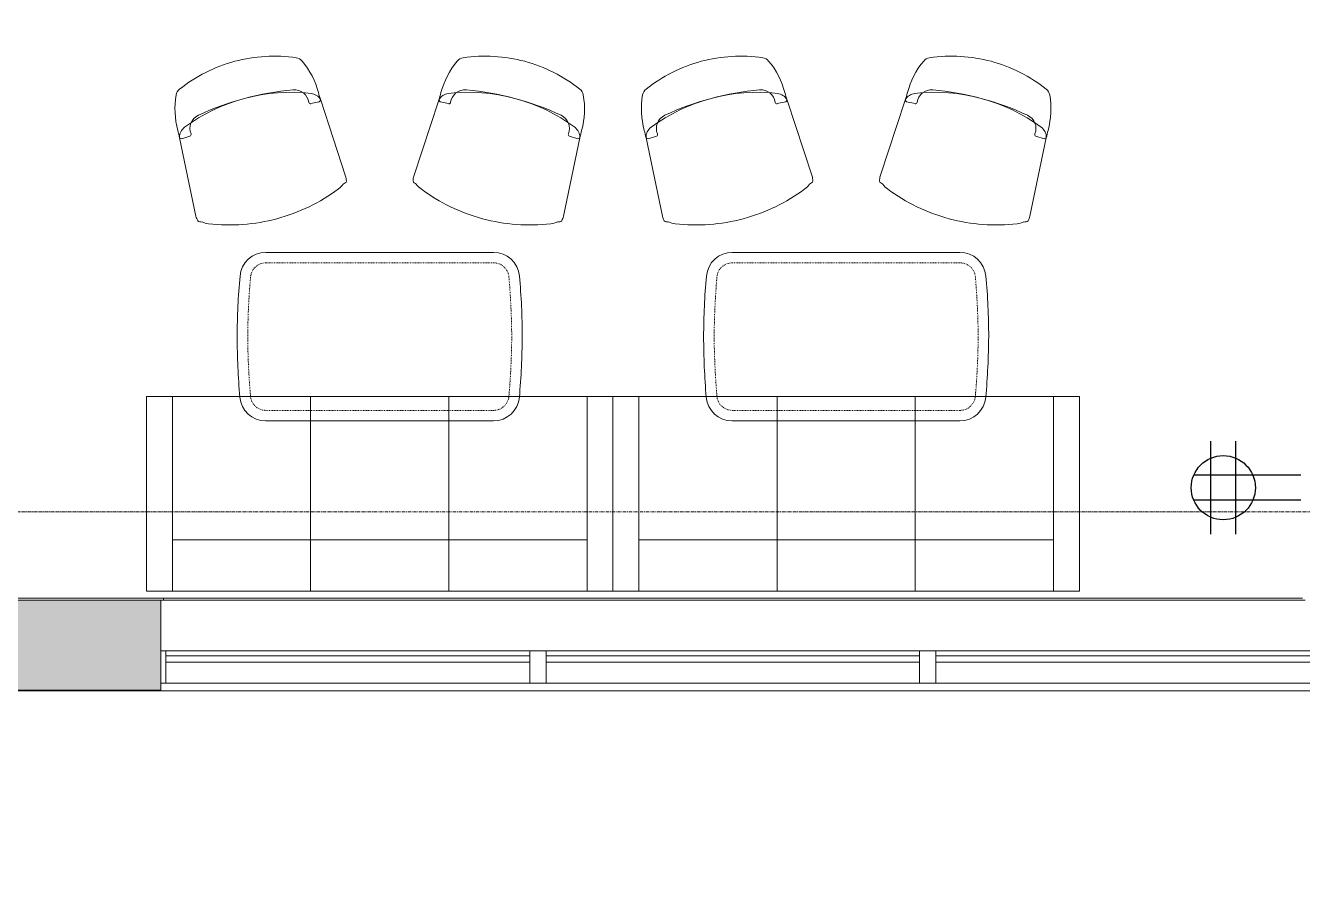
# Model space of a CAD drawing. Header units: inches. Extents: x -203 to 2070, y -968 to 768.
# Drawn here: x 995.4 to 1192.5, y -569.4 to -436.3 of the extents above; entities that cross this region are included whole.
import ezdxf

# ---------------------------------------------------------------- set-up
doc = ezdxf.new("R2010")
doc.units = ezdxf.units.IN
doc.header["$MEASUREMENT"] = 0
doc.linetypes.add('Dash_2_', pattern=[0.25, 0.125, -0.125])
doc.linetypes.add('Grid Line 1_2_', pattern=[0.875, 0.5, -0.125, 0.125, -0.125])
for name, color, linetype, lineweight in [('A-ANNO-NOTE', 131, 'Continuous', 13), ('A-DETL-GENF', 92, 'Continuous', 9), ('A-DETL-THIN', 151, 'Continuous', 9), ('A-GLAZ-CURT', 52, 'Continuous', 9), ('A-GLAZ-CWMG', 51, 'Continuous', 9), ('A-Glaz-Exst', 7, 'Continuous', 9), ('A-WALL', 113, 'Continuous', 13), ('A-Wall-Exst', 7, 'Continuous', 9), ('A-WALL-PATT', 111, 'Continuous', 13), ('I-FURN', 30, 'Continuous', 9), ('I-FURN-HDLN', 30, 'Dash_2_', 9), ('Jenner and Block 8fl_BB_dwg', 8, 'Continuous', 9), ('S-GRID', 1, 'Continuous', 9)]:
    doc.layers.add(name, color=color, linetype=linetype, lineweight=lineweight)

# ---------------------------------------------------------------- blocks, each defined once
blk = doc.blocks.new('125200_Couch-3Cushion - 6_ Length-4964157-LEVEL 8 - POWER _ SIGNAL')
at = {"layer": 'I-FURN'}
for p, q in [((4, 30), (0, 30)), ((0, 29), (0, 30)), ((4, 30), (0, 30)), ((0, 29.97), (0, 0.03)), ((14.4, 30), (4, 30)), ((4, 29), (4, 30)), ((4, 30), (4, 29.97)), ((14.4, 30), (4, 30)), ((4, 29.98), (4, 30)), ((4, 30), (4, 29.98)), ((4, 30), (4, 29)), ((4, 29.97), (4, 29.87)), ((4, 29.87), (4, 29.93)), ((4, 29.93), (4, 29.87)), ((4, 29.87), (4, 29.93)), ((4, 29.87), (4, 29.71)), ((4, 29.75), (4, 29.85)), ((4, 29.85), (4, 29.75)), ((4, 29.75), (4, 29.85)), ((4, 29.71), (4, 29.5)), ((4, 29.5), (4, 29.71)), ((4, 29.71), (4, 29.5)), ((4, 7.92), (4, 29.71)), ((25.33, 30), (14.4, 30)), ((25.33, 30), (14.4, 30)), ((46.67, 30), (25.33, 30)), ((25.33, 29), (25.33, 30)), ((25.33, 30), (25.33, 29.97)), ((46.67, 30), (25.33, 30)), ((25.33, 29.98), (25.33, 30)), ((25.33, 30), (25.33, 29.98)), ((25.33, 29.87), (25.33, 30)), ((25.33, 30), (25.33, 29)), ((25.33, 29.98), (25.33, 30)), ((25.33, 30), (25.33, 29.98)), ((25.33, 29.97), (25.33, 29.5)), ((25.33, 29.87), (25.33, 29.93)), ((25.33, 29.93), (25.33, 29.87)), ((25.33, 29.87), (25.33, 29.93)), ((25.33, 29.93), (25.33, 29.87)), ((25.33, 29.71), (25.33, 29.87)), ((25.33, 29.75), (25.33, 29.85)), ((25.33, 29.85), (25.33, 29.75)), ((25.33, 29.75), (25.33, 29.85)), ((25.33, 29.85), (25.33, 29.75)), ((25.33, 29.63), (25.33, 29.71)), ((25.33, 29.71), (25.33, 29.5)), ((25.33, 29.5), (25.33, 29.71)), ((25.33, 29.5), (25.33, 29.71)), ((25.33, 29.71), (25.33, 29.63)), ((25.33, 29.5), (25.33, 29.63)), ((25.33, 29.63), (25.33, 29.5)), ((46.67, 29.97), (46.67, 30)), ((46.67, 30), (46.67, 29)), ((46.67, 29.98), (46.67, 30)), ((46.67, 30), (46.67, 29.98)), ((57.56, 30), (46.67, 30)), ((46.67, 29.98), (46.67, 30)), ((46.67, 30), (46.67, 29.98)), ((57.56, 30), (46.67, 30)), ((46.67, 29), (46.67, 30)), ((46.67, 30), (46.67, 29.97)), ((46.67, 29.71), (46.67, 29.97)), ((46.67, 29.97), (46.67, 29.87)), ((46.67, 29.87), (46.67, 29.93)), ((46.67, 29.93), (46.67, 29.87)), ((46.67, 29.87), (46.67, 29.93)), ((46.67, 29.93), (46.67, 29.87)), ((46.67, 29.87), (46.67, 29.5)), ((46.67, 29.75), (46.67, 29.85)), ((46.67, 29.85), (46.67, 29.75)), ((46.67, 29.75), (46.67, 29.85)), ((46.67, 29.85), (46.67, 29.75)), ((46.67, 29.5), (46.67, 29.71)), ((46.67, 29.5), (46.67, 29.71)), ((46.67, 29.71), (46.67, 29.5)), ((46.67, 29.5), (46.67, 29.71)), ((46.67, 29.71), (46.67, 29.5)), ((68, 30), (57.56, 30)), ((68, 30), (57.56, 30)), ((68, 29.98), (68, 30)), ((68, 30), (68, 29.98)), ((68, 29), (68, 30)), ((68, 30), (68, 29)), ((72, 30), (68, 30)), ((68, 29), (68, 30)), ((68, 30), (72, 30)), ((68, 29.87), (68, 29.93)), ((68, 29.93), (68, 29.87)), ((68, 29.93), (68, 29.87)), ((68, 29.75), (68, 29.85)), ((68, 29.85), (68, 29.75)), ((68, 29.85), (68, 29.75)), ((68, 29.5), (68, 29.71)), ((68, 29.71), (68, 29.63)), ((68, 29.71), (68, 7.92)), ((68, 29.63), (68, 29.5)), ((72, 30), (72, 29)), ((72, 0.03), (72, 29.97)), ((0, 1), (0, 29)), ((4, 29.5), (4, 29.26)), ((4, 7.92), (4, 29.5)), ((4, 29.5), (4, 7.92)), ((4, 29.26), (4, 29)), ((4, 29), (4, 7.92)), ((4, 8.89), (4, 29)), ((4, 29), (4, 6.14)), ((25.33, 29.5), (25.33, 29.26)), ((25.33, 26.25), (25.33, 29.5)), ((25.33, 29.5), (25.33, 26.25)), ((25.33, 29.26), (25.33, 29.5)), ((25.33, 26.25), (25.33, 29.5)), ((25.33, 29.5), (25.33, 26.25)), ((25.33, 29.26), (25.33, 29)), ((25.33, 29), (25.33, 29.26)), ((25.33, 29), (25.33, 26.25)), ((25.33, 26.25), (25.33, 29)), ((25.33, 29), (25.33, 26.25)), ((25.33, 26.25), (25.33, 29)), ((46.67, 29), (46.67, 29.5)), ((46.67, 26.25), (46.67, 29.5)), ((46.67, 29.5), (46.67, 26.25)), ((46.67, 26.25), (46.67, 29.5)), ((46.67, 29.5), (46.67, 26.25)), ((46.67, 29.5), (46.67, 29.26)), ((46.67, 29.26), (46.67, 29)), ((46.67, 29), (46.67, 26.25)), ((46.67, 26.25), (46.67, 29)), ((46.67, 29), (46.67, 26.25)), ((46.67, 26.25), (46.67, 29)), ((68, 7.92), (68, 29.5)), ((68, 29.5), (68, 7.92)), ((68, 29), (68, 8.89)), ((68, 7.92), (68, 29)), ((68, 6.14), (68, 29)), ((72, 29), (72, 1)), ((25.33, 26.25), (25.33, 7.92)), ((25.33, 8.89), (25.33, 26.25)), ((25.33, 7.92), (25.33, 26.25)), ((25.33, 26.25), (25.33, 7.92)), ((25.33, 26.25), (25.33, 8.89)), ((25.33, 7.92), (25.33, 26.25)), ((25.33, 7.92), (25.33, 26.25)), ((25.33, 26.25), (25.33, 7.92)), ((46.67, 26.25), (46.67, 8.89)), ((46.67, 7.92), (46.67, 26.25)), ((46.67, 7.92), (46.67, 26.25)), ((46.67, 26.25), (46.67, 7.92)), ((46.67, 7.92), (46.67, 26.25)), ((46.67, 26.25), (46.67, 7.92)), ((46.67, 26.25), (46.67, 7.92)), ((46.67, 8.89), (46.67, 26.25)), ((4, 7.89), (4, 8.89)), ((4, 7.89), (25.33, 7.89)), ((25.33, 7.89), (4, 7.89)), ((4, 6.14), (4, 7.89)), ((4, 7.89), (4, 0.29)), ((4, 7.89), (25.33, 7.89)), ((25.33, 7.89), (4, 7.89)), ((4, 0.29), (4, 7.89)), ((25.33, 7.89), (25.33, 8.89)), ((25.33, 8.89), (25.33, 7.89)), ((25.33, 7.89), (46.67, 7.89)), ((46.67, 7.89), (25.33, 7.89)), ((25.33, 4.1), (25.33, 7.89)), ((25.33, 7.89), (25.33, 0.02)), ((46.67, 7.89), (25.33, 7.89)), ((46.67, 7.89), (25.33, 7.89)), ((25.33, 0.02), (25.33, 7.89)), ((25.33, 7.89), (25.33, 4.1)), ((46.67, 8.89), (46.67, 7.89)), ((46.67, 7.89), (46.67, 8.89)), ((46.67, 0.02), (46.67, 7.89)), ((46.67, 7.89), (46.67, 4.1)), ((46.67, 4.1), (46.67, 7.89)), ((46.67, 7.89), (46.67, 0.02)), ((68, 7.89), (46.67, 7.89)), ((68, 7.89), (46.67, 7.89)), ((46.67, 7.89), (68, 7.89)), ((68, 7.89), (46.67, 7.89)), ((68, 8.89), (68, 7.89)), ((68, 0.29), (68, 7.89)), ((68, 7.89), (68, 6.14)), ((68, 7.89), (68, 0.29)), ((4, 4.1), (4, 6.14)), ((4, 6.14), (4, 1)), ((68, 6.14), (68, 4.1)), ((68, 1), (68, 6.14)), ((4, 3.62), (4, 4.1)), ((25.33, 3.62), (25.33, 4.1)), ((25.33, 4.1), (25.33, 3.62)), ((46.67, 4.1), (46.67, 3.62)), ((46.67, 3.62), (46.67, 4.1)), ((68, 4.1), (68, 3.62)), ((4, 0.5), (4, 3.62)), ((25.33, 0.5), (25.33, 3.62)), ((25.33, 3.62), (25.33, 0.5)), ((46.67, 3.62), (46.67, 0.5)), ((46.67, 0.5), (46.67, 3.62)), ((68, 3.62), (68, 0.5)), ((0, 0), (0, 1)), ((4, 1), (4, 0.29)), ((4, 0), (4, 0.5)), ((4, 0.25), (4, 0.15)), ((4, 0.15), (4, 0.25)), ((4, 0.24), (4, 0.14)), ((4, 0.13), (4, 0.07)), ((4, 0.07), (4, 0.13)), ((4, 0.13), (4, 0.06)), ((4, 0.03), (4, 0)), ((25.33, 0), (25.33, 0.5)), ((25.33, 0.5), (25.33, 0)), ((46.67, 0), (25.33, 0)), ((46.67, 0.5), (46.67, 0)), ((46.67, 0), (46.67, 0.5)), ((68, 0.29), (68, 1)), ((68, 0.5), (68, 0)), ((68, 0.15), (68, 0.25)), ((68, 0.25), (68, 0.15)), ((68, 0.14), (68, 0.24)), ((68, 0.07), (68, 0.13)), ((68, 0.13), (68, 0.07)), ((68, 0.06), (68, 0.13)), ((68, 0), (68, 0.03)), ((68, 0), (72, 0)), ((72, 1), (72, 0)), ((0, 0), (4, 0)), ((0, 0), (4, 0)), ((4, 0), (25.33, 0)), ((25.33, 0), (4, 0)), ((25.33, 0), (46.67, 0)), ((46.67, 0), (68, 0)), ((68, 0), (46.67, 0)), ((72, 0), (68, 0))]:
    blk.add_line(p, q, dxfattribs=at)
blk = doc.blocks.new('Steelcase Coalesse - Bindu - Seating - Guest Chair - Low Back-5245356-LEVEL 8 - POWER _ SIGNAL')
at = {"layer": 'I-FURN'}
for p, q in [((-11.27, 15.92), (-11.96, 3.6)), ((-11.27, 15.92), (-10.99, 15.73)), ((-10.99, 15.73), (-9.66, 15.79)), ((10.99, 15.73), (9.66, 15.79)), ((11.27, 15.92), (10.99, 15.73)), ((11.96, 3.6), (11.27, 15.92))]:
    blk.add_line(p, q, dxfattribs=at)
for centre, radius, start, end in [((0, 1.77), 23.37, 90, 113.517), ((0, 1.77), 23.37, 66.483, 90), ((1.3, 17.19), 12.54, 155.0976, 180.3104), ((-8.74, 21.85), 1.47, 113.517, 155.0976), ((8.74, 21.85), 1.47, 24.9024, 66.483), ((-1.3, 17.19), 12.54, 359.6896, 24.9024), ((0, -8.43), 27.65, 68.5611, 111.4389), ((-7.18, 16.34), 2.25, 99.9547, 187.0377), ((0, -24.59), 43.81, 80.0453, 99.9547), ((7.18, 16.34), 2.25, 352.9623, 80.0453), ((-30.81, 17.02), 19.57, 356.7895, 0.3104), ((-9.4, 15.52), 1.92, 111.4389, 165.6947), ((-9.66, 16.04), 0.25, 272.2273, 7.0377), ((9.66, 16.04), 0.25, 172.9623, 267.7727), ((9.4, 15.52), 1.92, 14.3053, 68.5611), ((30.81, 17.02), 19.57, 179.6896, 183.2105), ((-9.68, 3.48), 2.28, 176.7895, 195.8584), ((-11.59, 2.93), 0.295, 195.8584, 264.5781), ((-11.68, 1.97), 0.666, 51.622, 84.5781), ((-9.06, 5.29), 3.56, 231.622, 248.4012), ((0, 28.17), 28.17, 248.4012, 269.999), ((0, 28.17), 28.17, 270.001, 291.5988), ((9.06, 5.29), 3.56, 291.5988, 308.378), ((11.68, 1.97), 0.666, 95.4219, 128.378), ((11.59, 2.93), 0.295, 275.4219, 344.1416), ((9.68, 3.48), 2.28, 344.1416, 3.2105)]:
    blk.add_arc(centre, radius, start, end, dxfattribs=at)
blk = doc.blocks.new('Steelcase Coalesse - Bindu - Seating - Guest Chair - Low Back-5245384-LEVEL 8 - POWER _ SIGNAL')
at = {"layer": 'I-FURN'}
for p, q in [((-11.27, -15.92), (-11.96, -3.6)), ((11.96, -3.6), (11.27, -15.92)), ((-11.27, -15.92), (-10.99, -15.73)), ((-10.99, -15.73), (-9.66, -15.79)), ((10.99, -15.73), (9.66, -15.79)), ((11.27, -15.92), (10.99, -15.73))]:
    blk.add_line(p, q, dxfattribs=at)
for centre, radius, start, end in [((0, -28.17), 28.17, 90.001, 111.5988), ((0, -28.17), 28.17, 68.4012, 89.999), ((-9.68, -3.48), 2.28, 164.1416, 183.2105), ((-11.59, -2.93), 0.295, 95.4219, 164.1416), ((-11.68, -1.97), 0.666, 275.4219, 308.378), ((-9.06, -5.29), 3.56, 111.5988, 128.378), ((9.06, -5.29), 3.56, 51.622, 68.4012), ((11.68, -1.97), 0.666, 231.622, 264.5781), ((11.59, -2.93), 0.295, 15.8584, 84.5781), ((9.68, -3.48), 2.28, 356.7895, 15.8584), ((-30.81, -17.02), 19.57, 359.6896, 3.2105), ((-9.4, -15.52), 1.92, 194.3053, 248.5611), ((1.3, -17.19), 12.54, 179.6896, 204.9024), ((0, 8.43), 27.65, 248.5611, 291.4389), ((-9.66, -16.04), 0.25, 352.9623, 87.7727), ((-7.18, -16.34), 2.25, 172.9623, 260.0453), ((7.18, -16.34), 2.25, 279.9547, 7.0377), ((9.66, -16.04), 0.25, 92.2273, 187.0377), ((-1.3, -17.19), 12.54, 335.0976, 0.3104), ((9.4, -15.52), 1.92, 291.4389, 345.6947), ((30.81, -17.02), 19.57, 176.7895, 180.3104), ((0, 24.59), 43.81, 260.0453, 279.9547), ((-8.74, -21.85), 1.47, 204.9024, 246.483), ((0, -1.77), 23.37, 246.483, 270), ((0, -1.77), 23.37, 270, 293.517), ((8.74, -21.85), 1.47, 293.517, 335.0976)]:
    blk.add_arc(centre, radius, start, end, dxfattribs=at)
blk = doc.blocks.new('125200_Couch-3Cushion - 6_ Length-4868917-LEVEL 8 - POWER _ SIGNAL')
at = {"layer": 'I-FURN'}
for p, q in [((4, 0), (0, 0)), ((0, -1), (0, 0)), ((4, 0), (0, 0)), ((25.33, 0), (4, 0)), ((4, -0.5), (4, 0)), ((4, 0), (25.33, 0)), ((4, 0), (4, -0.03)), ((46.67, 0), (25.33, 0)), ((25.33, -0.5), (25.33, 0)), ((25.33, 0), (46.67, 0)), ((25.33, 0), (25.33, -0.5)), ((46.67, 0), (46.67, -0.5)), ((68, 0), (46.67, 0)), ((46.67, -0.5), (46.67, 0)), ((46.67, 0), (68, 0)), ((68, 0), (68, -0.5)), ((72, 0), (68, 0)), ((68, 0), (72, 0)), ((0, -0.03), (0, -29.97)), ((0, -29), (0, -1)), ((4, -0.06), (4, -0.13)), ((4, -0.07), (4, -0.13)), ((4, -0.13), (4, -0.07)), ((4, -0.14), (4, -0.24)), ((4, -0.15), (4, -0.25)), ((4, -0.25), (4, -0.15)), ((4, -0.29), (4, -7.89)), ((4, -0.29), (4, -1)), ((4, -7.89), (4, -0.29)), ((4, -3.62), (4, -0.5)), ((4, -1), (4, -6.14)), ((25.33, -0.02), (25.33, -7.89)), ((25.33, -7.89), (25.33, -0.02)), ((25.33, -3.62), (25.33, -0.5)), ((25.33, -0.5), (25.33, -3.62)), ((46.67, -7.89), (46.67, -0.02)), ((46.67, -0.02), (46.67, -7.89)), ((46.67, -0.5), (46.67, -3.62)), ((46.67, -3.62), (46.67, -0.5)), ((68, -0.03), (68, 0)), ((68, -0.13), (68, -0.06)), ((68, -0.13), (68, -0.07)), ((68, -0.07), (68, -0.13)), ((68, -0.24), (68, -0.14)), ((68, -0.25), (68, -0.15)), ((68, -0.15), (68, -0.25)), ((68, -7.89), (68, -0.29)), ((68, -1), (68, -0.29)), ((68, -0.29), (68, -7.89)), ((68, -0.5), (68, -3.62)), ((68, -6.14), (68, -1)), ((72, 0), (72, -1)), ((72, -29.97), (72, -0.03)), ((72, -1), (72, -29)), ((4, -4.1), (4, -3.62)), ((25.33, -4.1), (25.33, -3.62)), ((25.33, -3.62), (25.33, -4.1)), ((46.67, -3.62), (46.67, -4.1)), ((46.67, -4.1), (46.67, -3.62)), ((68, -3.62), (68, -4.1)), ((4, -6.14), (4, -4.1)), ((25.33, -7.89), (25.33, -4.1)), ((25.33, -4.1), (25.33, -7.89)), ((46.67, -4.1), (46.67, -7.89)), ((46.67, -7.89), (46.67, -4.1)), ((68, -4.1), (68, -6.14)), ((4, -7.89), (4, -6.14)), ((4, -6.14), (4, -29)), ((68, -6.14), (68, -7.89)), ((68, -29), (68, -6.14)), ((25.33, -7.89), (4, -7.89)), ((4, -8.89), (4, -7.89)), ((4, -7.89), (25.33, -7.89)), ((25.33, -7.89), (4, -7.89)), ((4, -7.89), (25.33, -7.89)), ((4, -7.92), (4, -29)), ((4, -7.92), (4, -29.5)), ((4, -29.5), (4, -7.92)), ((4, -29.71), (4, -7.92)), ((4, -29), (4, -8.89)), ((46.67, -7.89), (25.33, -7.89)), ((25.33, -8.89), (25.33, -7.89)), ((25.33, -7.89), (46.67, -7.89)), ((25.33, -7.89), (46.67, -7.89)), ((25.33, -7.89), (46.67, -7.89)), ((25.33, -7.89), (25.33, -8.89)), ((25.33, -7.92), (25.33, -26.25)), ((25.33, -7.92), (25.33, -26.25)), ((25.33, -26.25), (25.33, -7.92)), ((25.33, -26.25), (25.33, -7.92)), ((25.33, -7.92), (25.33, -26.25)), ((25.33, -26.25), (25.33, -7.92)), ((25.33, -26.25), (25.33, -8.89)), ((25.33, -8.89), (25.33, -26.25)), ((46.67, -7.89), (46.67, -8.89)), ((46.67, -7.89), (68, -7.89)), ((46.67, -7.89), (68, -7.89)), ((68, -7.89), (46.67, -7.89)), ((46.67, -8.89), (46.67, -7.89)), ((46.67, -7.89), (68, -7.89)), ((46.67, -26.25), (46.67, -7.92)), ((46.67, -7.92), (46.67, -26.25)), ((46.67, -26.25), (46.67, -7.92)), ((46.67, -7.92), (46.67, -26.25)), ((46.67, -26.25), (46.67, -7.92)), ((46.67, -7.92), (46.67, -26.25)), ((46.67, -8.89), (46.67, -26.25)), ((46.67, -26.25), (46.67, -8.89)), ((68, -7.89), (68, -8.89)), ((68, -7.92), (68, -29.5)), ((68, -29.5), (68, -7.92)), ((68, -29), (68, -7.92)), ((68, -7.92), (68, -29.71)), ((68, -8.89), (68, -29)), ((25.33, -29), (25.33, -26.25)), ((25.33, -26.25), (25.33, -29)), ((25.33, -26.25), (25.33, -29.5)), ((25.33, -29.5), (25.33, -26.25)), ((25.33, -29), (25.33, -26.25)), ((25.33, -26.25), (25.33, -29)), ((25.33, -26.25), (25.33, -29.5)), ((25.33, -29.5), (25.33, -26.25)), ((46.67, -29), (46.67, -26.25)), ((46.67, -26.25), (46.67, -29)), ((46.67, -26.25), (46.67, -29.5)), ((46.67, -29.5), (46.67, -26.25)), ((46.67, -26.25), (46.67, -29.5)), ((46.67, -29.5), (46.67, -26.25)), ((46.67, -29), (46.67, -26.25)), ((46.67, -26.25), (46.67, -29)), ((0, -30), (0, -29)), ((4, -29), (4, -29.26)), ((4, -30), (4, -29)), ((4, -29), (4, -30)), ((4, -29.26), (4, -29.5)), ((4, -29.5), (4, -29.87)), ((4, -29.5), (4, -29.63)), ((4, -29.71), (4, -29.5)), ((25.33, -29), (25.33, -30)), ((25.33, -30), (25.33, -29)), ((25.33, -29), (25.33, -30)), ((25.33, -29.5), (25.33, -29)), ((25.33, -29.5), (25.33, -29.71)), ((25.33, -29.71), (25.33, -29.5)), ((25.33, -29.87), (25.33, -29.5)), ((25.33, -29.5), (25.33, -29.63)), ((25.33, -29.63), (25.33, -29.5)), ((46.67, -29), (46.67, -30)), ((46.67, -29.26), (46.67, -29)), ((46.67, -29), (46.67, -30)), ((46.67, -30), (46.67, -29)), ((46.67, -29.5), (46.67, -29.26)), ((46.67, -29.71), (46.67, -29.5)), ((46.67, -29.5), (46.67, -29.63)), ((46.67, -29.71), (46.67, -29.5)), ((46.67, -29.5), (46.67, -29.71)), ((46.67, -29.63), (46.67, -29.5)), ((68, -29), (68, -30)), ((68, -29.87), (68, -29)), ((68, -30), (68, -29)), ((68, -29.5), (68, -29.63)), ((68, -29.71), (68, -29.5)), ((72, -29), (72, -30)), ((0, -30), (4, -30)), ((0, -30), (4, -30)), ((4, -29.63), (4, -29.71)), ((4, -29.75), (4, -29.85)), ((4, -29.85), (4, -29.75)), ((4, -29.85), (4, -29.75)), ((4, -29.87), (4, -29.97)), ((4, -29.87), (4, -29.93)), ((4, -29.93), (4, -29.87)), ((4, -29.93), (4, -29.87)), ((4, -29.97), (4, -30)), ((4, -29.98), (4, -30)), ((4, -30), (4, -29.98)), ((4, -30), (14.44, -30)), ((4, -30), (14.44, -30)), ((14.44, -30), (25.33, -30)), ((14.44, -30), (25.33, -30)), ((25.33, -29.63), (25.33, -29.71)), ((25.33, -29.71), (25.33, -29.63)), ((25.33, -29.75), (25.33, -29.85)), ((25.33, -29.85), (25.33, -29.75)), ((25.33, -29.75), (25.33, -29.85)), ((25.33, -29.85), (25.33, -29.75)), ((25.33, -29.87), (25.33, -29.93)), ((25.33, -29.93), (25.33, -29.87)), ((25.33, -30), (25.33, -29.87)), ((25.33, -29.87), (25.33, -29.93)), ((25.33, -29.93), (25.33, -29.87)), ((25.33, -29.98), (25.33, -30)), ((25.33, -30), (25.33, -29.98)), ((25.33, -29.98), (25.33, -30)), ((25.33, -30), (25.33, -29.98)), ((25.33, -30), (46.67, -30)), ((25.33, -30), (46.67, -30)), ((46.67, -29.63), (46.67, -29.71)), ((46.67, -29.71), (46.67, -29.63)), ((46.67, -30), (46.67, -29.71)), ((46.67, -29.75), (46.67, -29.85)), ((46.67, -29.85), (46.67, -29.75)), ((46.67, -29.75), (46.67, -29.85)), ((46.67, -29.85), (46.67, -29.75)), ((46.67, -29.87), (46.67, -29.93)), ((46.67, -29.93), (46.67, -29.87)), ((46.67, -29.87), (46.67, -29.93)), ((46.67, -29.93), (46.67, -29.87)), ((46.67, -29.98), (46.67, -30)), ((46.67, -30), (46.67, -29.98)), ((46.67, -29.98), (46.67, -30)), ((46.67, -30), (46.67, -29.98)), ((46.67, -30), (57.6, -30)), ((46.67, -30), (57.6, -30)), ((57.6, -30), (68, -30)), ((57.6, -30), (68, -30)), ((68, -29.63), (68, -29.71)), ((68, -29.75), (68, -29.85)), ((68, -29.85), (68, -29.75)), ((68, -29.75), (68, -29.85)), ((68, -29.87), (68, -29.93)), ((68, -29.93), (68, -29.87)), ((68, -30), (68, -29.87)), ((68, -29.87), (68, -29.93)), ((68, -29.98), (68, -30)), ((68, -30), (68, -29.98)), ((68, -30), (72, -30)), ((72, -30), (68, -30))]:
    blk.add_line(p, q, dxfattribs=at)
blk = doc.blocks.new('System Panel - Glazed-5047506-LEVEL 8 - POWER _ SIGNAL')
at = {"layer": 'A-GLAZ-CURT', "lineweight": 13}
for p, q in [((28.1, 1.75), (-28.1, 1.75)), ((-28.1, 1.75), (-28.1, 0.75)), ((-28.1, 0.75), (28.1, 0.75)), ((28.1, 0.75), (28.1, 1.75))]:
    blk.add_line(p, q, dxfattribs=at)
blk = doc.blocks.new('System Panel - Glazed-5047507-LEVEL 8 - POWER _ SIGNAL')
at = {"layer": 'A-GLAZ-CURT', "lineweight": 13}
for p, q in [((28.83, 1.75), (-28.83, 1.75)), ((-28.83, 1.75), (-28.83, 0.75)), ((-28.83, 0.75), (28.83, 0.75)), ((28.83, 0.75), (28.83, 1.75))]:
    blk.add_line(p, q, dxfattribs=at)
blk = doc.blocks.new('System Panel - Glazed-5047508-LEVEL 8 - POWER _ SIGNAL')
at = {"layer": 'A-GLAZ-CURT', "lineweight": 13}
for p, q in [((29.125, 1.75), (-29.125, 1.75)), ((-29.125, 1.75), (-29.125, 0.75)), ((-29.125, 0.75), (29.125, 0.75)), ((29.125, 0.75), (29.125, 1.75))]:
    blk.add_line(p, q, dxfattribs=at)
blk = doc.blocks.new('Rectangular Mullion - 2_5_ x 5_ rectangular-5047509-LEVEL 8 - POWER _ SIGNAL')
at = {"layer": 'A-GLAZ-CWMG', "lineweight": 20}
for p, q in [((-1.73, 2.5), (-2.5, 2.5)), ((-2.5, 2.5), (-2.5, -2.5)), ((-2.5, -2.5), (-1.73, -2.5))]:
    blk.add_line(p, q, dxfattribs=at)
blk = doc.blocks.new('Rectangular Mullion - 2_5_ x 5_ rectangular-5047500-LEVEL 8 - POWER _ SIGNAL')
at = {"layer": 'A-GLAZ-CWMG'}
for p, q in [((1073.21, -532.77), (1017.01, -532.77)), ((1073.21, -537.77), (1017.01, -537.77))]:
    blk.add_line(p, q, dxfattribs=at)
blk = doc.blocks.new('Rectangular Mullion - 2_5_ x 5_ rectangular-5047501-LEVEL 8 - POWER _ SIGNAL')
at = {"layer": 'A-GLAZ-CWMG', "lineweight": 20}
for p, q in [((-1.25, 2.5), (1.25, 2.5)), ((-1.25, -2.5), (-1.25, 2.5)), ((1.25, 2.5), (1.25, -2.5)), ((1.25, -2.5), (-1.25, -2.5))]:
    blk.add_line(p, q, dxfattribs=at)
blk = doc.blocks.new('Rectangular Mullion - 2_5_ x 5_ rectangular-5047502-LEVEL 8 - POWER _ SIGNAL')
at = {"layer": 'A-GLAZ-CWMG'}
for p, q in [((1133.36, -532.77), (1075.71, -532.77)), ((1133.36, -537.77), (1075.71, -537.77))]:
    blk.add_line(p, q, dxfattribs=at)
blk = doc.blocks.new('Rectangular Mullion - 2_5_ x 5_ rectangular-5047503-LEVEL 8 - POWER _ SIGNAL')
at = {"layer": 'A-GLAZ-CWMG'}
for p, q in [((1194.11, -532.77), (1135.86, -532.77)), ((1194.11, -537.77), (1135.86, -537.77))]:
    blk.add_line(p, q, dxfattribs=at)
blk = doc.blocks.new('Table-Lounge-Teknion-STRTB_Cover-R2014 - 44_ w x 26_ d x 26_ h Without Power-4890217-LEVEL 8 - POWER _ SIGNAL')
at = {"layer": 'I-FURN'}
for p, q in [((17.57, 13), (-17.58, 13)), ((-17.61, -13), (17.57, -13))]:
    blk.add_line(p, q, dxfattribs=at)
for centre, radius, start, end in [((-17.58, 9), 4, 90, 175), ((17.57, 9), 4, 5, 90), ((77.06, 0), 99.06, 174.5835, 180), ((-77.06, 0), 99.06, 360, 5.4165), ((85.29, 0), 107.29, 180, 185), ((-95.05, 0.85), 117.05, 355, 359.5835), ((-17.61, -9), 4, 185, 270), ((17.57, -9), 4, 270, 355)]:
    blk.add_arc(centre, radius, start, end, dxfattribs=at)
at = {"layer": 'I-FURN-HDLN'}
for p, q in [((17.57, 11.38), (-17.58, 11.38)), ((-17.58, -11.38), (17.57, -11.38))]:
    blk.add_line(p, q, dxfattribs=at)
for centre, radius, start, end in [((-17.58, 9), 2.38, 90, 175), ((17.57, 9), 2.38, 5, 90), ((95.05, -0.85), 115.43, 175, 179.5776), ((-95.05, -0.85), 115.43, 0.4224, 5), ((95.05, 0.85), 115.43, 180.4224, 185), ((-95.05, 0.85), 115.43, 355, 359.5776), ((-17.58, -9), 2.38, 185, 270), ((17.57, -9), 2.38, 270, 355)]:
    blk.add_arc(centre, radius, start, end, dxfattribs=at)
blk = doc.blocks.new('Jenner and Block 8fl_BB_dwg-4751915-LEVEL 8 - POWER _ SIGNAL')
at = {"layer": 'A-Glaz-Exst'}
blk.add_line((1016.23, -524.94), (1192.07, -524.94), dxfattribs=at)
at = {"layer": 'A-Wall-Exst', "flags": 128}
blk.add_lwpolyline([(1016.23, -525.22), (1016.23, -524.94), (968.34, -524.94)], dxfattribs=at)
at = {"layer": 'A-WALL-PATT', "color": 7, "lineweight": 9}
blk.add_line((1016.23, -524.94), (1016.23, -525.22), dxfattribs=at)

msp = doc.modelspace()

# ---------------------------------------------------------------- hatches: boundary and pattern name
at = {"layer": 'A-DETL-GENF'}
h = msp.add_hatch(color=7, dxfattribs=at)
h.paths.add_polyline_path([(464.83, -720.82), (893.53, -538.81), (1016.23, -538.81), (1016.23, -524.94), (892.67, -524.94), (457.06, -709.88), (459.54, -715.74), (462.19, -714.61)], flags=0)
h.paths.add_polyline_path([(3.31, -538.98), (25.4, -529.6), (16.02, -507.51), (-6.07, -516.89), (-5.16, -519.03)], flags=0)
h.paths.add_polyline_path([(1723.7, -538.81), (1737.17, -538.81), (1737.17, -496.55), (1730.17, -496.55), (1730.17, -494.3), (1723.7, -494.3), (1723.7, -524.65), (1674.68, -524.65), (1674.68, -531.81), (1676.23, -531.81), (1676.23, -538.81), (1723.3, -538.81)], flags=0)
h.paths.add_polyline_path([(491.11, -532.94), (492.17, -532.94), (492.17, -512), (471.73, -512), (471.73, -532.94), (474.72, -532.94)], flags=0)
h.paths.add_polyline_path([(259.11, -532.49), (281.21, -523.11), (271.83, -501.02), (249.74, -510.4), (257.64, -529.03)], flags=0)
h.paths.add_polyline_path([(491.11, -225.31), (494.81, -225.31), (494.81, -201.31), (471.73, -201.31), (471.73, -225.31)], flags=0)
h.paths.add_polyline_path([(988.73, -121.34), (993.73, -121.34), (993.73, 0.66), (950.73, 0.66), (950.73, -16.34), (908.73, -16.34), (908.73, 0.66), (846.73, 0.66), (846.73, -16.34), (804.73, -16.34), (804.73, 0.66), (742.73, 0.66), (742.73, -16.34), (700.73, -16.34), (700.73, 0.66), (638.73, 0.66), (638.73, -16.34), (596.73, -16.34), (596.73, 0.66), (569.74, 0.66), (569.74, -24.34), (979.73, -24.34), (979.73, -121.34), (980.11, -121.34)], flags=0)
h.paths.add_polyline_path([(1240.73, -29.34), (1268.73, -29.34), (1268.73, -3.4), (1240.73, -3.4), (1240.73, -28.53)], flags=0)
h.paths.add_polyline_path([(1556.36, -29.34), (1582.73, -29.34), (1582.73, -1.34), (1556.36, -1.34), (1556.36, -22.84)], flags=0)
h.paths.add_polyline_path([(229.67, -29.34), (248.73, -29.34), (248.73, -1.34), (220.73, -1.34), (220.73, -29.34)], flags=0)
h.paths.add_polyline_path([(-93.75, -27.34), (-84.26, -27.34), (-84.26, -2.95), (-117.75, -2.95), (-117.75, -27.34)], flags=0)
h.paths.add_polyline_path([(1730.17, 284.95), (1737.17, 284.95), (1737.17, 337.71), (1772.13, 337.71), (1772.13, 351.59), (1723.3, 351.59), (1723.3, 284.95)], flags=0)
h.paths.add_polyline_path([(1910.23, 337.71), (1924.09, 337.71), (1924.09, 580.15), (1910.23, 580.15), (1910.23, 351.59), (1889.03, 351.59), (1889.03, 337.71)], flags=0)
h.paths.add_polyline_path([(1542.73, 553.15), (1566.73, 553.15), (1566.73, 577.15), (1542.73, 577.15)], flags=0)
h.paths.add_polyline_path([(1257.05, 553.15), (1266.73, 553.15), (1266.73, 577.15), (1242.73, 577.15), (1242.73, 553.15), (1252.42, 553.15)], flags=0)
h.paths.add_polyline_path([(942.73, 553.15), (966.73, 553.15), (966.73, 577.15), (942.73, 577.15)], flags=0)
h.paths.add_polyline_path([(596.73, 553.15), (620.73, 553.15), (620.73, 577.15), (596.73, 577.15)], flags=0)
h.paths.add_polyline_path([(232.42, 553.15), (246.73, 553.15), (246.73, 577.15), (222.73, 577.15), (222.73, 553.15)], flags=0)
h.paths.add_polyline_path([(-15.27, 553.15), (-15.27, 577.15), (-39.27, 577.15), (-39.27, 553.15)], flags=0)

# ---------------------------------------------------------------- linework, layer by layer
at = {"layer": 'A-ANNO-NOTE', "lineweight": 30}
for p, q in [((1178.33, -514.76), (1178.33, -500.42)), ((1182.16, -514.76), (1182.16, -500.42)), ((1192.21, -505.67), (1175.68, -505.67)), ((1192.21, -509.51), (1175.68, -509.51))]:
    msp.add_line(p, q, dxfattribs=at)
msp.add_circle((1180.24, -507.59), 4.95, dxfattribs=at)
at = {"layer": 'A-DETL-THIN'}
for p, q in [((1016.23, -524.94), (892.67, -524.94)), ((1016.23, -538.81), (1016.23, -524.94)), ((893.53, -538.81), (1016.23, -538.81))]:
    msp.add_line(p, q, dxfattribs=at)
at = {"layer": 'A-WALL', "lineweight": 9}
for p, q in [((1016.23, -524.94), (1192.86, -524.94)), ((1195.36, -538.94), (1014.51, -538.94))]:
    msp.add_line(p, q, dxfattribs=at)
at = {"layer": 'A-WALL'}
for p, q in [((893.23, -538.94), (1014.51, -538.94)), ((1014.51, -538.94), (1014.51, -538.81))]:
    msp.add_line(p, q, dxfattribs=at)
at = {"layer": 'S-GRID', "linetype": 'Grid Line 1_2_'}
msp.add_line((-203.03, -511.31), (2046, -511.31), dxfattribs=at)

# ---------------------------------------------------------------- block references
at = {"layer": 'A-GLAZ-CURT'}
for name, p in [('System Panel - Glazed-5047506-LEVEL 8 - POWER _ SIGNAL', (1045.11, -535.27)), ('System Panel - Glazed-5047507-LEVEL 8 - POWER _ SIGNAL', (1104.53, -535.27)), ('System Panel - Glazed-5047508-LEVEL 8 - POWER _ SIGNAL', (1164.98, -535.27))]:
    msp.add_blockref(name, p, dxfattribs=at)
at = {"layer": 'A-GLAZ-CWMG', "rotation": 180}
msp.add_blockref('Rectangular Mullion - 2_5_ x 5_ rectangular-5047509-LEVEL 8 - POWER _ SIGNAL', (1014.51, -535.27), dxfattribs=at)
at = {"layer": 'A-GLAZ-CWMG'}
for name in ['Rectangular Mullion - 2_5_ x 5_ rectangular-5047500-LEVEL 8 - POWER _ SIGNAL', 'Rectangular Mullion - 2_5_ x 5_ rectangular-5047502-LEVEL 8 - POWER _ SIGNAL', 'Rectangular Mullion - 2_5_ x 5_ rectangular-5047503-LEVEL 8 - POWER _ SIGNAL']:
    msp.add_blockref(name, (0, 0), dxfattribs=at)
at = {"layer": 'A-GLAZ-CWMG', "extrusion": (0, 0, -1), "rotation": 180}
for p in [(-1074.46, -535.27), (-1134.61, -535.27)]:
    msp.add_blockref('Rectangular Mullion - 2_5_ x 5_ rectangular-5047501-LEVEL 8 - POWER _ SIGNAL', p, dxfattribs=at)
at = {"layer": 'I-FURN'}
for name, p, rotation in [('Steelcase Coalesse - Bindu - Seating - Guest Chair - Low Back-5245384-LEVEL 8 - POWER _ SIGNAL', (1034.15, -466.09), 195.0000000000001), ('Steelcase Coalesse - Bindu - Seating - Guest Chair - Low Back-5245356-LEVEL 8 - POWER _ SIGNAL', (1065.91, -466.09), 344.9999999999996), ('Steelcase Coalesse - Bindu - Seating - Guest Chair - Low Back-5245384-LEVEL 8 - POWER _ SIGNAL', (1106.15, -466.09), 195.0000000000008), ('Steelcase Coalesse - Bindu - Seating - Guest Chair - Low Back-5245356-LEVEL 8 - POWER _ SIGNAL', (1137.91, -466.09), 345.0000000000002), ('125200_Couch-3Cushion - 6_ Length-4868917-LEVEL 8 - POWER _ SIGNAL', (1158.03, -523.53), 180)]:
    msp.add_blockref(name, p, dxfattribs=dict(at, rotation=rotation))
for name, p in [('Table-Lounge-Teknion-STRTB_Cover-R2014 - 44_ w x 26_ d x 26_ h Without Power-4890217-LEVEL 8 - POWER _ SIGNAL', (1050.03, -484.28)), ('Table-Lounge-Teknion-STRTB_Cover-R2014 - 44_ w x 26_ d x 26_ h Without Power-4890217-LEVEL 8 - POWER _ SIGNAL', (1122.03, -484.28)), ('125200_Couch-3Cushion - 6_ Length-4964157-LEVEL 8 - POWER _ SIGNAL', (1014.03, -523.53))]:
    msp.add_blockref(name, p, dxfattribs=at)
at = {"layer": 'Jenner and Block 8fl_BB_dwg', "color": 7}
msp.add_blockref('Jenner and Block 8fl_BB_dwg-4751915-LEVEL 8 - POWER _ SIGNAL', (0.4, 0.29), dxfattribs=at)

doc.saveas('drawing.dxf')
